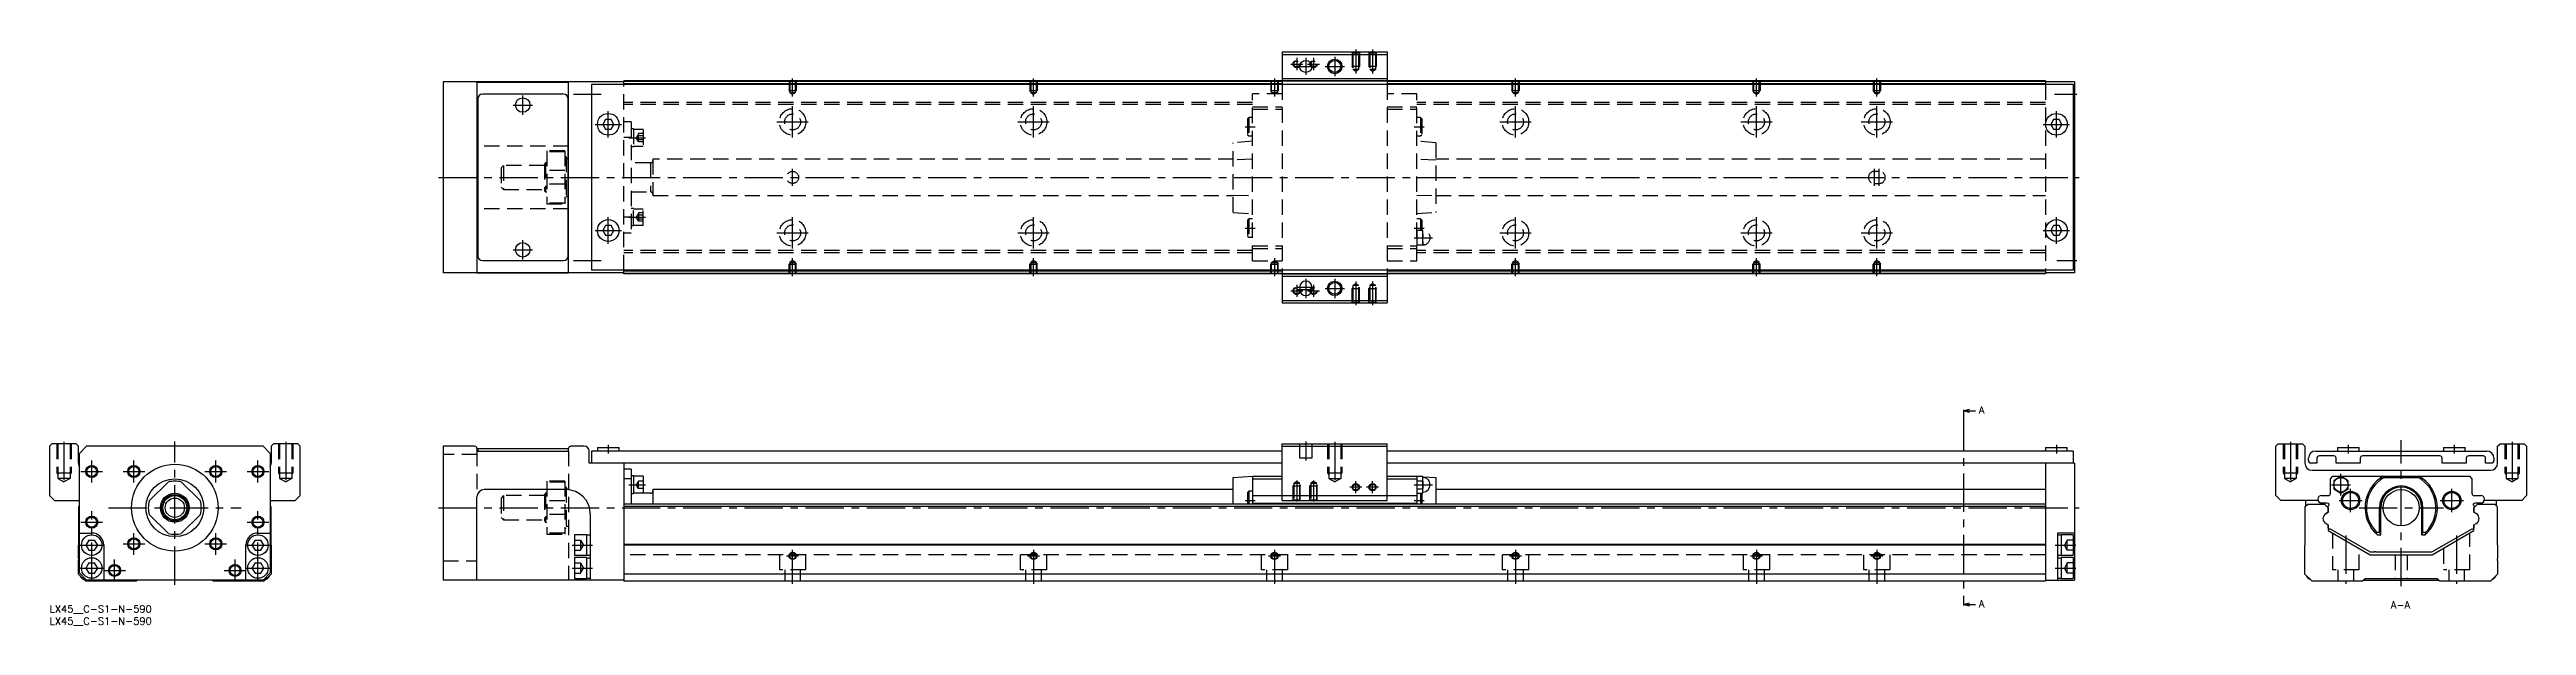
# Model space of a CAD drawing. Extents: x 0 to 1028, y -8 to 230.
import ezdxf

# ---------------------------------------------------------------- set-up
doc = ezdxf.new("R2010")
doc.units = 0
doc.header["$LTSCALE"] = 0.5
doc.linetypes.add('CENTER', pattern=[50.8, 31.75, -6.35, 6.35, -6.35])
doc.linetypes.add('DASHED', pattern=[19.05, 12.7, -6.35])
for name, color, linetype in [('MSM_CENTER', 1, 'CENTER'), ('MSM_CONTINUOUS', 7, 'CONTINUOUS'), ('MSM_DASHED', 4, 'DASHED'), ('MSM_NARROW', 5, 'CONTINUOUS'), ('MSM_PART_NUMBER', 7, 'CONTINUOUS')]:
    doc.layers.add(name, color=color, linetype=linetype)
doc.styles.get("Standard").update_dxf_attribs({"font": 'txt.shx', "height": 3, "bigfont": 'bigfont.shx'})

# ---------------------------------------------------------------- blocks, each defined once
blk = doc.blocks.new('*U2')
at = {"layer": 'MSM_PART_NUMBER'}
blk.add_text('LX45__C-S1-N-590', height=3, dxfattribs=at).set_placement((0, -3))
blk = doc.blocks.new('*U3')
at = {"layer": 'MSM_PART_NUMBER'}
blk.add_text('LX45__C-S1-N-590', height=3, dxfattribs=at).set_placement((0, -8))

msp = doc.modelspace()

# ---------------------------------------------------------------- linework, layer by layer
at = {"layer": 'MSM_CENTER'}
for p, q in [((517.6, 226.9), (517.6, 221.9)), ((521.4, 226.9), (521.4, 219.9)), ((524.6, 226.9), (524.6, 221.9)), ((533.4, 227.4), (533.4, 219.4)), ((542.1, 230.4), (542.1, 220.5)), ((549.1, 230.4), (549.1, 220.5)), ((308.4, 210.9), (308.4, 218.4)), ((408.4, 210.9), (408.4, 218.4)), ((508.4, 218.4), (508.4, 210.9)), ((515.1, 224.4), (520.1, 224.4)), ((517.9, 223.4), (524.9, 223.4)), ((522.1, 224.4), (527.1, 224.4)), ((529.4, 223.4), (537.4, 223.4)), ((608.4, 210.9), (608.4, 218.4)), ((708.4, 210.9), (708.4, 218.4)), ((758.4, 210.9), (758.4, 218.4)), ((192.4, 207.4), (200.4, 207.4)), ((196.4, 203.4), (196.4, 211.4)), ((217.4, 211.9), (228.9, 211.9)), ((308.4, 193.9), (308.4, 206.9)), ((408.4, 193.9), (408.4, 206.9)), ((608.4, 193.9), (608.4, 206.9)), ((708.4, 193.9), (708.4, 206.9)), ((758.4, 193.9), (758.4, 206.9)), ((832.1, 211.9), (841.4, 211.9)), ((226.4, 199.4), (237.4, 199.4)), ((231.9, 193.9), (231.9, 204.9)), ((301.9, 200.4), (314.9, 200.4)), ((401.9, 200.4), (414.9, 200.4)), ((496.2, 198.4), (500.3, 198.4)), ((566.4, 198.4), (570.5, 198.4)), ((601.9, 200.4), (614.9, 200.4)), ((701.9, 200.4), (714.9, 200.4)), ((751.9, 200.4), (764.9, 200.4)), ((827.4, 199.4), (838.4, 199.4)), ((832.9, 193.9), (832.9, 204.9)), ((240.4, 193.8), (247.4, 193.8)), ((161.4, 177.4), (842.4, 177.4)), ((308.4, 173.9), (308.4, 180.9)), ((757.4, 173.9), (757.4, 180.9)), ((759.4, 173.9), (759.4, 180.9)), ((226.4, 155.4), (237.4, 155.4)), ((231.9, 149.9), (231.9, 160.9)), ((240.4, 160.9), (247.4, 160.9)), ((301.9, 154.4), (314.9, 154.4)), ((308.4, 147.9), (308.4, 160.9)), ((401.9, 154.4), (414.9, 154.4)), ((408.4, 147.9), (408.4, 160.9)), ((496.2, 156.4), (500.3, 156.4)), ((566.4, 156.4), (570.5, 156.4)), ((601.9, 154.4), (614.9, 154.4)), ((608.4, 147.9), (608.4, 160.9)), ((701.9, 154.4), (714.9, 154.4)), ((708.4, 147.9), (708.4, 160.9)), ((751.9, 154.4), (764.9, 154.4)), ((758.4, 147.9), (758.4, 160.9)), ((827.4, 155.4), (838.4, 155.4)), ((832.9, 149.9), (832.9, 160.9)), ((192.4, 147.4), (200.4, 147.4)), ((196.4, 143.4), (196.4, 151.4)), ((566.4, 152.4), (574, 152.4)), ((217.4, 142.9), (228.9, 142.9)), ((308.4, 136.4), (308.4, 143.9)), ((408.4, 136.4), (408.4, 143.9)), ((508.4, 143.9), (508.4, 136.4)), ((521.4, 135.4), (521.4, 127.4)), ((533.4, 135.4), (533.4, 127.4)), ((542.1, 134.3), (542.1, 124.4)), ((549.1, 134.3), (549.1, 124.4)), ((608.4, 136.4), (608.4, 143.9)), ((708.4, 136.4), (708.4, 143.9)), ((758.4, 136.4), (758.4, 143.9)), ((833.1, 142.9), (841.4, 142.9)), ((515.1, 130.4), (520.1, 130.4)), ((517.6, 132.9), (517.6, 127.9)), ((517.9, 131.9), (524.9, 131.9)), ((517.9, 130.9), (524.9, 130.9)), ((522.1, 130.4), (527.1, 130.4)), ((524.6, 132.9), (524.6, 127.9)), ((529.4, 131.4), (537.4, 131.4)), ((794.3, 80.1), (794.3, 0.9)), ((6, 67.8), (6, 50.2)), ((52, 8.5), (52, 68)), ((98, 67.8), (98, 50.2)), ((196.4, 65.1), (196.4, 65)), ((231.9, 66.5), (231.9, 63)), ((521.4, 68), (521.4, 60)), ((533.4, 67.8), (533.4, 50.2)), ((832.9, 66.5), (832.9, 63)), ((930, 67.8), (930, 50.2)), ((954, 66.5), (954, 63)), ((976, 8), (976, 68.5)), ((998, 66.5), (998, 63)), ((1022, 67.8), (1022, 50.2)), ((13, 55.5), (22, 55.5)), ((17.5, 51), (17.5, 60)), ((30.5, 55.5), (39.5, 55.5)), ((35, 51), (35, 60)), ((64.5, 55.5), (73.5, 55.5)), ((69, 51), (69, 60)), ((82, 55.5), (91, 55.5)), ((86.5, 51), (86.5, 60)), ((517.6, 51.8), (517.6, 43.1)), ((524.6, 51.8), (524.6, 43.1)), ((542.1, 46.5), (542.1, 51.5)), ((549.1, 46.5), (549.1, 51.5)), ((951, 45.5), (951, 54.5)), ((240.4, 50), (247.4, 50)), ((496.2, 43.5), (500.3, 43.5)), ((544.6, 49), (539.6, 49)), ((551.6, 49), (546.6, 49)), ((566.4, 50), (574, 50)), ((566.4, 43.5), (570.5, 43.5)), ((947, 50), (955, 50)), ((950.2, 43.5), (959.8, 43.5)), ((955, 38.7), (955, 48.3)), ((992.2, 43.5), (1001.8, 43.5)), ((997, 38.7), (997, 48.3)), ((13, 34.5), (22, 34.5)), ((17.5, 10.2), (17.5, 39)), ((24.5, 40.5), (79.5, 40.5)), ((82, 34.5), (91, 34.5)), ((86.5, 10.2), (86.5, 39)), ((161.4, 40.5), (842.4, 40.5)), ((958.5, 40.5), (993.5, 40.5)), ((12.2, 25), (22.8, 25)), ((30.5, 25.5), (39.5, 25.5)), ((35, 21), (35, 30)), ((64.5, 25.5), (73.5, 25.5)), ((69, 21), (69, 30)), ((81.2, 25), (91.8, 25)), ((216.9, 25), (225.4, 25)), ((308.4, 9), (308.4, 23)), ((408.4, 23), (408.4, 9)), ((508.4, 23), (508.4, 9)), ((608.4, 23), (608.4, 9)), ((708.4, 23), (708.4, 9)), ((758.4, 23), (758.4, 9)), ((832.4, 25), (840.9, 25)), ((953, 29), (953, 9)), ((999, 29), (999, 9)), ((12.2, 15.5), (22.8, 15.5)), ((22.5, 14.5), (31.5, 14.5)), ((27, 10), (27, 19)), ((72.5, 14.5), (81.5, 14.5)), ((77, 10), (77, 19)), ((81.2, 15.5), (91.8, 15.5)), ((216.9, 15.5), (225.4, 15.5)), ((305.9, 20.5), (310.9, 20.5)), ((405.9, 20.5), (410.9, 20.5)), ((505.9, 20.5), (510.9, 20.5)), ((605.9, 20.5), (610.9, 20.5)), ((705.9, 20.5), (710.9, 20.5)), ((755.9, 20.5), (760.9, 20.5)), ((832.4, 15.5), (840.9, 15.5))]:
    msp.add_line(p, q, dxfattribs=at)
at = {"layer": 'MSM_CONTINUOUS'}
for p, q in [((511.6, 229.4), (511.6, 215.9)), ((511.6, 229.4), (555.1, 229.4)), ((511.6, 228.4), (555.1, 228.4)), ((555.1, 229.4), (555.1, 215.9)), ((163.4, 217), (163.4, 137.8)), ((238.4, 217), (163.4, 217)), ((177.4, 216.8), (177.4, 137.9)), ((215.4, 216.8), (177.4, 216.8)), ((215.4, 137.9), (215.4, 216.8)), ((238.4, 215.9), (238.4, 217.4)), ((828.4, 217.4), (238.4, 217.4)), ((511.6, 217.2), (238.4, 217.2)), ((511.6, 216.2), (238.4, 216.2)), ((511.6, 218.4), (555.1, 218.4)), ((511.6, 217.4), (555.1, 217.4)), ((828.4, 217.2), (555.1, 217.2)), ((828.4, 216.2), (555.1, 216.2)), ((828.4, 217.4), (828.4, 215.9)), ((840.4, 217), (828.4, 217)), ((840.4, 217), (840.4, 137.8)), ((177.7, 207.5), (177.4, 207.5)), ((177.7, 209.9), (177.7, 144.9)), ((213.3, 211.9), (179.7, 211.9)), ((215.3, 144.9), (215.3, 209.9)), ((224.9, 215.9), (224.9, 138.9)), ((839.9, 215.9), (224.9, 215.9)), ((839.9, 215.9), (839.9, 138.9)), ((177.7, 203), (177.4, 203)), ((230.7, 201.4), (229.6, 199.4)), ((229.6, 199.4), (230.7, 197.4)), ((233.1, 201.4), (230.7, 201.4)), ((230.7, 197.4), (233.1, 197.4)), ((234.2, 199.4), (233.1, 201.4)), ((233.1, 197.4), (234.2, 199.4)), ((831.7, 201.4), (830.6, 199.4)), ((830.6, 199.4), (831.7, 197.4)), ((834.1, 201.4), (831.7, 201.4)), ((831.7, 197.4), (834.1, 197.4)), ((835.2, 199.4), (834.1, 201.4)), ((834.1, 197.4), (835.2, 199.4)), ((177.7, 190.4), (177.4, 190.4)), ((215.4, 190.4), (215.3, 190.4)), ((215.4, 185.1), (215.3, 185.1)), ((215.3, 169.6), (215.4, 169.6)), ((177.7, 164.4), (177.4, 164.4)), ((215.4, 164.4), (215.3, 164.4)), ((230.7, 157.4), (229.6, 155.4)), ((229.6, 155.4), (230.7, 153.4)), ((233.1, 157.4), (230.7, 157.4)), ((234.2, 155.4), (233.1, 157.4)), ((233.1, 153.4), (234.2, 155.4)), ((831.7, 157.4), (830.6, 155.4)), ((830.6, 155.4), (831.7, 153.4)), ((834.1, 157.4), (831.7, 157.4)), ((835.2, 155.4), (834.1, 157.4)), ((834.1, 153.4), (835.2, 155.4)), ((177.7, 151.8), (177.4, 151.8)), ((177.4, 147.3), (177.7, 147.3)), ((215.4, 151.8), (215.3, 151.8)), ((230.7, 153.4), (233.1, 153.4)), ((831.7, 153.4), (834.1, 153.4)), ((238.4, 137.8), (163.4, 137.8)), ((177.4, 137.9), (215.4, 137.9)), ((179.7, 142.9), (213.3, 142.9)), ((839.9, 138.9), (224.9, 138.9)), ((238.4, 137.4), (238.4, 138.9)), ((511.6, 138.6), (238.4, 138.6)), ((511.6, 137.6), (238.4, 137.6)), ((828.4, 137.4), (238.4, 137.4)), ((511.6, 138.9), (511.6, 125.4)), ((511.6, 137.4), (555.1, 137.4)), ((511.6, 136.4), (555.1, 136.4)), ((555.1, 138.9), (555.1, 125.4)), ((828.4, 138.6), (555.1, 138.6)), ((828.4, 137.6), (555.1, 137.6)), ((828.4, 138.9), (828.4, 137.4)), ((840.4, 137.8), (828.4, 137.8)), ((511.6, 126.4), (555.1, 126.4)), ((511.6, 125.4), (555.1, 125.4)), ((518.9, 131.9), (518.9, 130.9)), ((523.9, 130.9), (523.9, 131.9)), ((794.3, 80.6), (796.8, 81.3)), ((794.3, 81.1), (794.3, 80.1)), ((794.3, 80.6), (799.3, 80.6)), ((796.8, 80), (794.3, 80.6)), ((1, 67), (0, 66)), ((0, 66), (0, 45.5)), ((11, 67), (1, 67)), ((12, 66), (11, 67)), ((12, 59), (12, 66)), ((15.4, 66), (12.4, 63)), ((12.4, 13.5), (12.4, 63)), ((88.6, 66), (15.4, 66)), ((91.6, 63), (88.6, 66)), ((91.6, 63), (91.6, 13.5)), ((93, 67), (92, 66)), ((92, 66), (92, 59)), ((103, 67), (93, 67)), ((104, 66), (103, 67)), ((104, 45.5), (104, 66)), ((163.4, 66), (163.4, 10.5)), ((176.4, 66), (163.4, 66)), ((177.4, 65), (177.4, 64)), ((177.4, 64), (215.4, 64)), ((177.7, 65), (215.3, 65)), ((177.7, 65), (177.7, 64)), ((193.4, 65.1), (199.4, 65.1)), ((193.4, 65.1), (193.4, 65)), ((199.4, 65), (199.4, 65.1)), ((215.3, 65), (215.3, 64)), ((215.4, 64), (215.4, 65)), ((221.9, 66), (216.4, 66)), ((223.9, 59), (223.9, 64)), ((224.9, 64), (224.9, 59)), ((511.6, 64), (224.9, 64)), ((227.4, 65.5), (227.4, 64)), ((227.4, 65.5), (236.4, 65.5)), ((236.4, 64), (236.4, 65.5)), ((511.6, 67), (555.1, 67)), ((511.6, 43.5), (511.6, 67)), ((511.6, 66), (555.1, 66)), ((555.1, 43.5), (555.1, 67)), ((839.9, 64), (555.1, 64)), ((828.4, 65.5), (828.4, 64)), ((828.4, 65.5), (837.4, 65.5)), ((837.4, 64), (837.4, 65.5)), ((839.9, 64), (839.9, 59)), ((924, 66), (925, 67)), ((924, 45.5), (924, 66)), ((925, 67), (935, 67)), ((935, 67), (936, 66)), ((936, 66), (936, 59)), ((940.5, 64), (1011.5, 64)), ((948, 62), (942, 62)), ((949.5, 65.5), (958.5, 65.5)), ((949.5, 65.5), (949.5, 64)), ((958.5, 64), (958.5, 65.5)), ((992, 62), (960, 62)), ((993.5, 65.5), (1002.5, 65.5)), ((993.5, 65.5), (993.5, 64)), ((1002.5, 64), (1002.5, 65.5)), ((1010, 62), (1004, 62)), ((1016, 66), (1017, 67)), ((1016, 59), (1016, 66)), ((1017, 67), (1027, 67)), ((1027, 67), (1028, 66)), ((1028, 66), (1028, 45.5)), ((511.6, 59), (223.9, 59)), ((238.4, 59), (238.4, 10)), ((241.4, 56.5), (238.4, 56.5)), ((241.4, 52.5), (238.4, 52.5)), ((241.4, 56.5), (241.4, 42)), ((242.4, 53.7), (241.4, 53.7)), ((242.4, 53.7), (242.4, 46.4)), ((246.4, 53.5), (242.4, 53.5)), ((246.4, 53.5), (246.4, 46.5)), ((491.3, 53), (499.3, 53.5)), ((491.3, 42), (491.3, 53)), ((499.3, 53.5), (511.6, 53.5)), ((499.3, 53.5), (499.3, 42)), ((499.3, 52.5), (511.6, 52.5)), ((840.4, 59), (555.1, 59)), ((555.1, 53.5), (567.4, 53.5)), ((555.1, 52.5), (567.4, 52.5)), ((567.4, 53.5), (568, 53.5)), ((567.6, 53.5), (567.4, 53)), ((567.4, 53.5), (567.4, 42)), ((567.5, 52.4), (567.4, 52.6)), ((567.6, 53.5), (569.9, 53.5)), ((567.6, 51.7), (569.9, 51.7)), ((570, 53), (569.9, 53.5)), ((570, 53.3), (575.4, 53)), ((570, 47), (570, 53)), ((575.4, 53), (575.4, 42)), ((828.4, 59), (828.4, 10)), ((840.4, 59), (840.4, 10.5)), ((937.5, 60), (937.5, 61)), ((941, 59), (938.5, 59)), ((939, 56), (1013, 56)), ((941, 61), (941, 59)), ((946.6, 52.5), (947.6, 53.5)), ((946.6, 46.5), (946.6, 52.5)), ((947.6, 53.5), (1004.3, 53.5)), ((951, 53.5), (948, 51.7)), ((948, 51.7), (948, 48.3)), ((949, 59), (949, 61)), ((959, 59), (949, 59)), ((954, 51.7), (951, 53.5)), ((954, 48.3), (954, 51.7)), ((959, 61), (959, 59)), ((968.5, 53.5), (968.7, 53)), ((968.7, 53), (983.2, 53)), ((983.2, 53), (983.5, 53.5)), ((993, 59), (993, 61)), ((1003, 59), (993, 59)), ((1003, 61), (1003, 59)), ((1004.3, 53.5), (1005.3, 52.5)), ((1005.3, 52.5), (1005.3, 46.5)), ((1011, 59), (1011, 61)), ((1013.5, 59), (1011, 59)), ((1014.5, 61), (1014.5, 60)), ((0, 45.5), (2, 43.5)), ((2, 43.5), (12.4, 43.5)), ((12.2, 41), (12.4, 41.2)), ((41.4, 43.3), (49.2, 51.1)), ((54.8, 51.1), (62.6, 43.3)), ((91.6, 43.5), (102, 43.5)), ((91.6, 41.2), (91.8, 41)), ((102, 43.5), (104, 45.5)), ((177.4, 10.5), (177.4, 45)), ((214.4, 48), (180.4, 48)), ((828.4, 42), (238.4, 42)), ((241.4, 46.4), (242.4, 46.4)), ((249.4, 46.5), (242.4, 46.5)), ((250.4, 48), (250.4, 42)), ((491.3, 48), (250.4, 48)), ((497.7, 47.3), (497.2, 46.8)), ((497.2, 46.8), (497.2, 42)), ((499.3, 47.3), (497.7, 47.3)), ((497.7, 47.3), (497.7, 42)), ((499.3, 45.5), (567.4, 45.5)), ((499.3, 42.4), (567.4, 42.4)), ((511.6, 43.5), (555.1, 43.5)), ((567.4, 47), (567.6, 46.5)), ((567.6, 48.3), (569.9, 48.3)), ((567.6, 46.5), (569.9, 46.5)), ((569, 46.5), (569, 42)), ((569.5, 46.5), (569.5, 42)), ((569.9, 46.5), (570, 47)), ((828.4, 48), (575.4, 48)), ((926, 43.5), (924, 45.5)), ((941.4, 43.5), (926, 43.5)), ((936.2, 41), (937.2, 42)), ((936.4, 41.2), (936.4, 43.5)), ((937.2, 42), (944.2, 42)), ((942.9, 45.5), (945.6, 45.5)), ((945.2, 42.4), (942.9, 42.4)), ((944.2, 42), (945.7, 40.5)), ((945.7, 40.6), (945.7, 41.2)), ((948, 48.3), (951, 46.5)), ((951, 46.5), (954, 48.3)), ((1006.2, 40.5), (1007.7, 42)), ((1006.3, 45.5), (1009, 45.5)), ((1006.3, 41.2), (1006.3, 40.6)), ((1009, 42.4), (1006.7, 42.4)), ((1007.7, 42), (1014.8, 42)), ((1026, 43.5), (1010.5, 43.5)), ((1014.8, 42), (1015.8, 41)), ((1015.6, 41.2), (1015.6, 43.5)), ((1028, 45.5), (1026, 43.5)), ((12.2, 25.2), (12.2, 41)), ((49.2, 29.9), (41.4, 37.7)), ((62.6, 37.7), (54.8, 29.9)), ((91.8, 41), (91.8, 25.2)), ((224.4, 38), (224.4, 10.5)), ((828.4, 41), (238.4, 41)), ((936.2, 25.2), (936.2, 41)), ((945.7, 38.6), (944.8, 38.1)), ((944.8, 33.9), (945.7, 33.4)), ((945.7, 40.5), (945.7, 38.6)), ((945.7, 33.4), (945.7, 31)), ((945.7, 31), (963.1, 21)), ((946.7, 31.6), (946.5, 31.6)), ((963.3, 22), (946.7, 31.6)), ((967, 30.4), (967, 40.5)), ((967.5, 29.2), (967.5, 40.5)), ((984.5, 29.2), (984.5, 40.5)), ((985, 30.4), (985, 40.5)), ((1005.3, 31.6), (988.6, 22)), ((988.9, 21), (1006.2, 31)), ((1005.5, 31.6), (1005.3, 31.6)), ((1006.3, 40.6), (1006.2, 40.5)), ((1006.2, 40.5), (1006.2, 38.6)), ((1006.2, 38.6), (1006.2, 40.5)), ((1007.1, 38.1), (1006.2, 38.6)), ((1006.2, 33.4), (1007.1, 33.9)), ((1006.2, 33.4), (1006.2, 32.1)), ((1006.2, 31), (1006.2, 33.4)), ((1015.8, 41), (1015.8, 25.2)), ((12, 25), (12.2, 25.2)), ((12, 19.4), (12, 25)), ((12.4, 30), (17.5, 30)), ((16.3, 27.1), (15, 25)), ((15, 25), (16.3, 22.9)), ((16.3, 27.1), (18.7, 27.1)), ((16.3, 22.9), (18.7, 22.9)), ((20, 25), (18.7, 27.1)), ((18.7, 22.9), (20, 25)), ((22.5, 25), (22.5, 10.5)), ((81.5, 10.5), (81.5, 25)), ((85.3, 27.1), (84, 25)), ((84, 25), (85.3, 22.9)), ((85.3, 27.1), (87.7, 27.1)), ((85.3, 22.9), (87.7, 22.9)), ((86.5, 30), (91.6, 30)), ((89, 25), (87.7, 27.1)), ((87.7, 22.9), (89, 25)), ((91.8, 25.2), (92, 25)), ((92, 25), (92, 13)), ((222.9, 29.2), (217.9, 29.2)), ((217.9, 29.2), (217.9, 20.8)), ((217.9, 20.8), (222.9, 20.8)), ((224.4, 29.1), (222.9, 29.1)), ((222.9, 29.2), (222.9, 20.8)), ((222.9, 20.8), (224.4, 20.8)), ((828.4, 25.2), (238.4, 25.2)), ((828.4, 25), (238.4, 25)), ((833.4, 30), (833.4, 10.5)), ((840.4, 30), (833.4, 30)), ((834.9, 29.1), (833.4, 29.1)), ((833.4, 20.8), (834.9, 20.8)), ((839.9, 29.2), (834.9, 29.2)), ((834.9, 29.2), (834.9, 20.8)), ((834.9, 20.8), (839.9, 20.8)), ((839.9, 29.2), (839.9, 20.8)), ((936, 25), (936.2, 25.2)), ((936, 13), (936, 25)), ((963.1, 21), (988.9, 21)), ((964.8, 22), (963.3, 22)), ((965.6, 30.4), (967, 30.4)), ((988.6, 22), (965.6, 22)), ((966.1, 29.2), (967.5, 29.2)), ((967.5, 29.2), (967, 30.4)), ((985, 30.4), (984.5, 29.2)), ((984.5, 29.2), (985.9, 29.2)), ((985, 30.4), (986.3, 30.4)), ((1015.8, 25.2), (1016, 25)), ((1016, 25), (1016, 19.4)), ((12, 13), (12, 18.6)), ((15, 10), (12, 13)), ((15.4, 10.5), (12.4, 13.5)), ((16.3, 17.6), (15, 15.5)), ((15, 15.5), (16.3, 13.4)), ((88.6, 10.5), (15.4, 10.5)), ((16.3, 17.6), (18.7, 17.6)), ((16.3, 13.4), (18.7, 13.4)), ((20, 15.5), (18.7, 17.6)), ((18.7, 13.4), (20, 15.5)), ((36.5, 10.5), (36, 10)), ((68, 10), (67.5, 10.5)), ((85.3, 17.6), (84, 15.5)), ((84, 15.5), (85.3, 13.4)), ((85.3, 17.6), (87.7, 17.6)), ((85.3, 13.4), (87.7, 13.4)), ((89, 15.5), (87.7, 17.6)), ((87.7, 13.4), (89, 15.5)), ((91.6, 13.5), (88.6, 10.5)), ((92, 13), (89, 10)), ((238.4, 10.5), (163.4, 10.5)), ((222.9, 19.8), (217.9, 19.8)), ((217.9, 19.8), (217.9, 11.2)), ((217.9, 11.2), (222.9, 11.2)), ((222.9, 19.8), (222.9, 11.2)), ((224.4, 19.6), (222.9, 19.6)), ((222.9, 11.3), (224.4, 11.3)), ((828.4, 13), (238.4, 13)), ((828.4, 10.5), (840.4, 10.5)), ((834.9, 19.6), (833.4, 19.6)), ((833.4, 11.3), (834.9, 11.3)), ((839.9, 19.8), (834.9, 19.8)), ((834.9, 19.8), (834.9, 11.2)), ((834.9, 11.2), (839.9, 11.2)), ((839.9, 19.8), (839.9, 11.2)), ((939, 10), (936, 13)), ((961, 11), (960, 10)), ((960.5, 10.5), (991.5, 10.5)), ((991, 11), (961, 11)), ((992, 10), (991, 11)), ((1016, 13), (1013, 10)), ((1016, 18.6), (1016, 13)), ((36, 10), (15, 10)), ((89, 10), (68, 10)), ((828.4, 10), (238.4, 10)), ((794.3, 0.4), (796.8, 1)), ((794.3, 0.9), (794.3, -0.1)), ((794.3, 0.4), (799.3, 0.4)), ((796.8, -0.3), (794.3, 0.4)), ((960, 10), (939, 10)), ((1013, 10), (992, 10))]:
    msp.add_line(p, q, dxfattribs=at)
for centre, radius in [((521.4, 223.4), 2.5), ((533.4, 223.4), 2.46), ((196.4, 207.4), 3), ((231.9, 199.4), 4.5), ((832.9, 199.4), 4.5), ((231.9, 155.4), 4.5), ((832.9, 155.4), 4.5), ((196.4, 147.4), 3), ((533.4, 131.4), 2.46), ((17.5, 55.5), 2.07), ((35, 55.5), 2.07), ((52, 40.5), 18), ((52, 40.5), 12), ((69, 55.5), 2.07), ((86.5, 55.5), 2.07), ((951, 50), 3), ((52, 40.5), 6), ((52, 40.5), 5.5), ((52, 40.5), 5), ((52, 40.5), 4), ((542.1, 49), 1.23), ((549.1, 49), 1.23), ((955, 43.5), 3.8), ((955, 43.5), 3.3), ((976, 40.5), 7.5), ((997, 43.5), 3.8), ((997, 43.5), 3.3), ((17.5, 34.5), 2.07), ((86.5, 34.5), 2.07), ((17.5, 25), 4.25), ((35, 25.5), 2.07), ((69, 25.5), 2.07), ((86.5, 25), 4.25), ((308.4, 20.5), 1.23), ((408.4, 20.5), 1.23), ((508.4, 20.5), 1.23), ((608.4, 20.5), 1.23), ((708.4, 20.5), 1.23), ((758.4, 20.5), 1.23), ((17.5, 15.5), 4.25), ((27, 14.5), 2.07), ((77, 14.5), 2.07), ((86.5, 15.5), 4.25)]:
    msp.add_circle(centre, radius, dxfattribs=at)
for centre, radius, start, end in [((179.7, 209.9), 2, 90, 180), ((213.3, 209.9), 2, 0, 90), ((179.7, 144.9), 2, 180, 270), ((213.3, 144.9), 2, 270, 0), ((521.4, 131.9), 2.5, 0, 180), ((521.4, 130.9), 2.5, 180, 0), ((176.4, 65), 1, 0, 90), ((216.4, 65), 1, 90.3138, 180), ((221.9, 64), 2.03, 0.8442, 89.1558), ((940.5, 61), 3, 90, 180), ((942, 61), 1, 90, 180), ((948, 61), 1, 0, 90), ((960, 61), 1, 90, 180), ((992, 61), 1, 0, 90), ((1004, 61), 1, 90, 180), ((1010, 61), 1, 0, 90), ((1011.5, 61), 3, 0, 90), ((15, 59), 3, 180, 209.9252), ((52, 40.5), 11, 75.2726, 104.7274), ((89, 59), 3, 330.0724, 0), ((570.8, 52.6), 3.31, 164.2277, 179.4294), ((570.8, 52.6), 3.31, 180.5738, 195.7691), ((580.3, 49.9), 12.9, 172.0306, 179.7562), ((566.7, 52.6), 3.31, 0.5738, 15.7691), ((566.7, 52.6), 3.31, 344.2277, 359.4294), ((557.1, 49.9), 13, 0.2719, 7.9413), ((570, 50), 3, 270, 90), ((939, 59), 3, 180, 270), ((938.5, 60), 1, 180, 270), ((976, 40.5), 15, 119.9264, 228.7639), ((976, 40.5), 14.4, 120.051, 224.1514), ((976, 40.5), 14.4, 315.8486, 59.949), ((976, 40.5), 15, 311.2361, 60.0736), ((1013, 59), 3, 270, 0), ((1013.5, 60), 1, 270, 0), ((52, 40.5), 11, 165.2726, 194.7274), ((52, 40.5), 11, 345.2726, 14.7274), ((180.4, 45), 3, 90, 180), ((214.4, 38), 10, 0, 90), ((249.4, 47.5), 1, 270, 0), ((580.9, 50.1), 13.5, 180.407, 187.8062), ((570.8, 47.4), 3.31, 164.2277, 179.4294), ((570.8, 47.4), 3.31, 180.5738, 195.7691), ((556.6, 50.1), 13.5, 352.1938, 359.593), ((566.7, 47.4), 3.31, 0.5738, 15.7691), ((566.7, 47.4), 3.31, 344.2277, 359.4294), ((942.9, 44), 1.55, 90, 270), ((945.2, 41.4), 1, 30.0919, 90), ((945.6, 46.5), 1, 270, 0), ((946.5, 41.2), 0.8, 118.7489, 180), ((976, 40.5), 9, 0, 180), ((976, 40.5), 8.5, 0, 180), ((1006.3, 46.5), 1, 180, 270), ((1006.7, 41.4), 1, 90, 149.9081), ((1005.5, 41.2), 0.8, 0, 61.2511), ((1009, 44), 1.55, 270, 90), ((946.1, 35.8), 2.6, 120, 176.5893), ((946.1, 36.2), 2.6, 183.4107, 240), ((946.5, 32.4), 0.8, 200.3641, 270), ((1005.5, 32.4), 0.8, 270, 339.6276), ((1005.8, 35.8), 2.6, 3.4107, 60), ((1005.8, 36.2), 2.6, 300, 356.5893), ((17.5, 25), 5, 0, 90), ((52, 40.5), 11, 255.2726, 284.7274), ((86.5, 25), 5, 90, 180), ((965.2, 21.7), 0.5, 36.8699, 143.1301), ((978.2, 34.6), 13.3, 198.3686, 204.03), ((973.7, 34.6), 13.3, 335.9851, 341.6163), ((11.7, 19), 0.5, 306.8699, 53.1301), ((15.4, 13.5), 3, 201.8151, 248.1849), ((88.6, 13.5), 3, 291.8137, 338.1863), ((939.4, 13.5), 3, 201.8137, 248.1863), ((1012.6, 13.5), 3, 291.8151, 338.1849), ((1016.3, 19), 0.5, 126.8699, 233.1301)]:
    msp.add_arc(centre, radius, start, end, dxfattribs=at)
at = {"layer": 'MSM_DASHED'}
for p, q in [((540.6, 229.4), (540.9, 229.1)), ((540.6, 229.4), (540.6, 223.4)), ((540.9, 229.1), (540.9, 222.2)), ((540.9, 229.1), (543.4, 229.1)), ((543.4, 229.1), (543.6, 229.4)), ((543.4, 222.2), (543.4, 229.1)), ((543.6, 229.4), (543.6, 223.4)), ((547.6, 229.4), (547.9, 229.1)), ((547.6, 229.4), (547.6, 223.4)), ((547.9, 229.1), (547.9, 222.2)), ((547.9, 229.1), (550.4, 229.1)), ((550.4, 229.1), (550.6, 229.4)), ((550.4, 222.2), (550.4, 229.1)), ((550.6, 229.4), (550.6, 223.4)), ((177.4, 216.8), (177.4, 217)), ((306.9, 217.4), (306.9, 213.4)), ((307.2, 217.4), (307.2, 212.6)), ((309.6, 212.6), (309.6, 217.4)), ((309.9, 217.4), (309.9, 213.4)), ((406.9, 217.4), (406.9, 213.4)), ((407.2, 217.4), (407.2, 212.6)), ((409.6, 212.6), (409.6, 217.4)), ((409.9, 217.4), (409.9, 213.4)), ((506.9, 217.4), (506.9, 213.4)), ((507.2, 212.6), (507.2, 217.4)), ((509.6, 217.4), (509.6, 212.6)), ((509.9, 217.4), (509.9, 213.4)), ((555.1, 217.4), (511.6, 217.4)), ((543.6, 223.4), (540.6, 223.4)), ((540.9, 222.9), (540.6, 223.4)), ((540.9, 222.2), (542.1, 221.5)), ((540.9, 222.2), (543.4, 222.2)), ((542.1, 221.5), (543.4, 222.2)), ((543.4, 222.9), (543.6, 223.4)), ((550.6, 223.4), (547.6, 223.4)), ((547.9, 222.9), (547.6, 223.4)), ((547.9, 222.2), (549.1, 221.5)), ((547.9, 222.2), (550.4, 222.2)), ((549.1, 221.5), (550.4, 222.2)), ((550.4, 222.9), (550.6, 223.4)), ((606.9, 217.4), (606.9, 213.4)), ((607.2, 217.4), (607.2, 212.6)), ((609.6, 212.6), (609.6, 217.4)), ((609.9, 217.4), (609.9, 213.4)), ((706.9, 217.4), (706.9, 213.4)), ((707.2, 217.4), (707.2, 212.6)), ((709.6, 212.6), (709.6, 217.4)), ((709.9, 217.4), (709.9, 213.4)), ((756.9, 217.4), (756.9, 213.4)), ((757.2, 217.4), (757.2, 212.6)), ((759.6, 212.6), (759.6, 217.4)), ((759.9, 217.4), (759.9, 213.4)), ((238.4, 138.9), (238.4, 215.9)), ((499.3, 208.5), (238.4, 208.5)), ((499.3, 207.6), (238.4, 207.6)), ((306.9, 213.4), (309.9, 213.4)), ((307.2, 212.9), (306.9, 213.4)), ((307.2, 212.6), (308.4, 211.9)), ((307.2, 212.6), (309.6, 212.6)), ((308.4, 211.9), (309.6, 212.6)), ((309.6, 212.9), (309.9, 213.4)), ((406.9, 213.4), (409.9, 213.4)), ((407.2, 212.9), (406.9, 213.4)), ((407.2, 212.6), (409.6, 212.6)), ((407.2, 212.6), (408.4, 211.9)), ((408.4, 211.9), (409.6, 212.6)), ((409.6, 212.9), (409.9, 213.4)), ((511.6, 212), (499.3, 212)), ((499.3, 142.8), (499.3, 212)), ((499.3, 206.7), (511.6, 206.7)), ((499.3, 205.7), (511.6, 205.7)), ((506.9, 213.4), (509.9, 213.4)), ((507.2, 212.9), (506.9, 213.4)), ((507.2, 212.6), (509.6, 212.6)), ((508.4, 211.9), (507.2, 212.6)), ((509.6, 212.6), (508.4, 211.9)), ((509.6, 212.9), (509.9, 213.4)), ((511.6, 215.9), (511.6, 138.9)), ((555.1, 215.9), (555.1, 138.9)), ((567.4, 212), (555.1, 212)), ((555.1, 206.7), (567.4, 206.7)), ((555.1, 205.7), (567.4, 205.7)), ((567.4, 142.8), (567.4, 212)), ((828.4, 208.5), (567.4, 208.5)), ((828.4, 207.6), (567.4, 207.6)), ((606.9, 213.4), (609.9, 213.4)), ((607.2, 212.9), (606.9, 213.4)), ((607.2, 212.6), (609.6, 212.6)), ((607.2, 212.6), (608.4, 211.9)), ((608.4, 211.9), (609.6, 212.6)), ((609.6, 212.9), (609.9, 213.4)), ((706.9, 213.4), (709.9, 213.4)), ((707.2, 212.9), (706.9, 213.4)), ((707.2, 212.6), (709.6, 212.6)), ((707.2, 212.6), (708.4, 211.9)), ((708.4, 211.9), (709.6, 212.6)), ((709.6, 212.9), (709.9, 213.4)), ((756.9, 213.4), (759.9, 213.4)), ((757.2, 212.9), (756.9, 213.4)), ((757.2, 212.6), (759.6, 212.6)), ((757.2, 212.6), (758.4, 211.9)), ((758.4, 211.9), (759.6, 212.6)), ((759.6, 212.9), (759.9, 213.4)), ((828.4, 215.9), (828.4, 138.9)), ((241.4, 200.4), (238.4, 200.4)), ((241.4, 200.4), (241.4, 154.4)), ((242.4, 197.5), (241.4, 197.5)), ((242.4, 197.5), (242.4, 190.2)), ((246.4, 197.3), (242.4, 197.3)), ((244.4, 195.3), (243.5, 193.8)), ((244.4, 192.1), (244.4, 195.6)), ((246.4, 195.6), (244.4, 195.6)), ((246.4, 197.3), (246.4, 190.3)), ((497.7, 202.2), (497.2, 201.7)), ((497.2, 201.7), (497.2, 195.1)), ((497.7, 202.2), (497.7, 194.6)), ((499.3, 202.2), (497.7, 202.2)), ((569, 202.2), (567.4, 202.2)), ((569, 202.2), (569, 194.6)), ((569.5, 201.7), (569, 202.2)), ((569.5, 201.7), (569.5, 195.1)), ((215.3, 190.4), (177.7, 190.4)), ((206.4, 188.4), (206.4, 166.4)), ((213.9, 188.4), (206.4, 188.4)), ((213.9, 188), (206.4, 188)), ((213.9, 188.4), (213.9, 166.4)), ((214.4, 185.9), (213.9, 185.9)), ((214.4, 185.9), (214.4, 168.9)), ((215.3, 185.1), (214.4, 185.1)), ((241.4, 193.9), (238.4, 193.9)), ((241.4, 190.2), (242.4, 190.2)), ((242.4, 190.3), (246.4, 190.3)), ((244.4, 192.3), (243.5, 193.8)), ((246.4, 194.7), (244.4, 194.7)), ((246.4, 193), (244.4, 193)), ((246.4, 192.1), (244.4, 192.1)), ((499.3, 192.4), (491.3, 191.8)), ((491.3, 162.9), (491.3, 191.8)), ((497.2, 195.1), (497.7, 194.6)), ((497.7, 194.6), (499.3, 194.6)), ((567.4, 194.6), (569, 194.6)), ((575.4, 191.8), (567.4, 192.4)), ((569, 194.6), (569.5, 195.1)), ((575.4, 191.8), (575.4, 162.9)), ((188.4, 182.4), (187.4, 181.4)), ((187.4, 181.4), (187.4, 173.4)), ((188.4, 182.4), (188.4, 172.4)), ((205.4, 182.4), (188.4, 182.4)), ((205.9, 183.4), (205.4, 182.9)), ((205.4, 182.9), (205.4, 171.9)), ((205.9, 183.4), (205.9, 171.4)), ((206.4, 183.4), (205.9, 183.4)), ((213.9, 180.2), (206.4, 180.2)), ((249.4, 183.4), (241.4, 183.4)), ((249.4, 183.4), (249.4, 171.4)), ((250.4, 184.9), (250.4, 169.9)), ((491.3, 184.9), (250.4, 184.9)), ((499.3, 184.9), (491.3, 184.6)), ((575.4, 184.6), (567.4, 184.9)), ((828.4, 184.9), (575.4, 184.9)), ((759.4, 179.9), (757.4, 179.9)), ((757.4, 174.9), (759.4, 174.9)), ((187.4, 173.4), (188.4, 172.4)), ((188.4, 172.4), (205.4, 172.4)), ((205.4, 171.9), (205.9, 171.4)), ((205.9, 171.4), (206.4, 171.4)), ((213.9, 174.6), (206.4, 174.6)), ((213.9, 166.7), (206.4, 166.7)), ((206.4, 166.4), (213.9, 166.4)), ((213.9, 168.9), (214.4, 168.9)), ((214.4, 169.6), (215.3, 169.6)), ((241.4, 171.4), (249.4, 171.4)), ((241.4, 164.6), (242.4, 164.6)), ((242.4, 157.3), (242.4, 164.6)), ((250.4, 169.9), (491.3, 169.9)), ((491.3, 170.1), (499.3, 169.9)), ((567.4, 169.9), (575.4, 170.1)), ((575.4, 169.9), (828.4, 169.9)), ((215.3, 164.4), (177.7, 164.4)), ((241.4, 160.9), (238.4, 160.9)), ((238.4, 154.4), (241.4, 154.4)), ((242.4, 157.3), (241.4, 157.3)), ((242.4, 164.4), (246.4, 164.4)), ((246.4, 157.4), (242.4, 157.4)), ((244.4, 162.4), (243.5, 160.9)), ((244.4, 159.4), (243.5, 160.9)), ((244.4, 162.7), (244.4, 159.2)), ((246.4, 162.7), (244.4, 162.7)), ((246.4, 161.8), (244.4, 161.8)), ((246.4, 160.1), (244.4, 160.1)), ((246.4, 159.2), (244.4, 159.2)), ((246.4, 157.4), (246.4, 164.4)), ((491.3, 162.9), (499.3, 162.4)), ((497.7, 160.2), (497.2, 159.7)), ((497.2, 159.7), (497.2, 153.1)), ((497.7, 160.2), (497.7, 152.6)), ((499.3, 160.2), (497.7, 160.2)), ((567.4, 162.4), (575.4, 162.9)), ((569, 160.2), (567.4, 160.2)), ((570, 155.4), (567.4, 155.4)), ((569.5, 159.7), (569, 160.2)), ((569, 160.2), (569, 155.4)), ((569.5, 159.7), (569.5, 155.4)), ((570, 149.4), (570, 155.4)), ((499.3, 147.1), (238.4, 147.1)), ((499.3, 146.2), (238.4, 146.2)), ((497.2, 153.1), (497.7, 152.6)), ((497.7, 152.6), (499.3, 152.6)), ((499.3, 149), (511.6, 149)), ((499.3, 148), (511.6, 148)), ((555.1, 149), (567.4, 149)), ((555.1, 148), (567.4, 148)), ((567.4, 149.4), (570, 149.4)), ((828.4, 147.1), (567.4, 147.1)), ((828.4, 146.2), (567.4, 146.2)), ((567.6, 152.4), (569.9, 152.4)), ((177.4, 137.9), (177.4, 137.8)), ((307.2, 141.8), (306.9, 141.4)), ((306.9, 137.4), (306.9, 141.4)), ((306.9, 141.4), (309.9, 141.4)), ((308.4, 142.9), (307.2, 142.2)), ((307.2, 142.2), (307.2, 137.4)), ((307.2, 142.2), (309.6, 142.2)), ((309.6, 142.2), (308.4, 142.9)), ((309.6, 137.4), (309.6, 142.2)), ((309.6, 141.8), (309.9, 141.4)), ((309.9, 137.4), (309.9, 141.4)), ((407.2, 141.8), (406.9, 141.4)), ((406.9, 141.4), (409.9, 141.4)), ((406.9, 137.4), (406.9, 141.4)), ((408.4, 142.9), (407.2, 142.2)), ((407.2, 142.2), (409.6, 142.2)), ((407.2, 142.2), (407.2, 137.4)), ((409.6, 142.2), (408.4, 142.9)), ((409.6, 137.4), (409.6, 142.2)), ((409.6, 141.8), (409.9, 141.4)), ((409.9, 137.4), (409.9, 141.4)), ((499.3, 142.8), (511.6, 142.8)), ((507.2, 141.8), (506.9, 141.4)), ((506.9, 141.4), (509.9, 141.4)), ((506.9, 137.4), (506.9, 141.4)), ((507.2, 142.2), (508.4, 142.9)), ((507.2, 142.2), (509.6, 142.2)), ((507.2, 137.4), (507.2, 142.2)), ((508.4, 142.9), (509.6, 142.2)), ((509.6, 142.2), (509.6, 137.4)), ((509.6, 141.8), (509.9, 141.4)), ((509.9, 137.4), (509.9, 141.4)), ((555.1, 137.4), (511.6, 137.4)), ((555.1, 142.8), (567.4, 142.8)), ((607.2, 141.8), (606.9, 141.4)), ((606.9, 141.4), (609.9, 141.4)), ((606.9, 137.4), (606.9, 141.4)), ((608.4, 142.9), (607.2, 142.2)), ((607.2, 142.2), (609.6, 142.2)), ((607.2, 142.2), (607.2, 137.4)), ((609.6, 142.2), (608.4, 142.9)), ((609.6, 137.4), (609.6, 142.2)), ((609.6, 141.8), (609.9, 141.4)), ((609.9, 137.4), (609.9, 141.4)), ((707.2, 141.8), (706.9, 141.4)), ((706.9, 141.4), (709.9, 141.4)), ((706.9, 137.4), (706.9, 141.4)), ((708.4, 142.9), (707.2, 142.2)), ((707.2, 142.2), (709.6, 142.2)), ((707.2, 142.2), (707.2, 137.4)), ((709.6, 142.2), (708.4, 142.9)), ((709.6, 137.4), (709.6, 142.2)), ((709.6, 141.8), (709.9, 141.4)), ((709.9, 137.4), (709.9, 141.4)), ((757.2, 141.8), (756.9, 141.4)), ((756.9, 141.4), (759.9, 141.4)), ((756.9, 137.4), (756.9, 141.4)), ((758.4, 142.9), (757.2, 142.2)), ((757.2, 142.2), (759.6, 142.2)), ((757.2, 142.2), (757.2, 137.4)), ((759.6, 142.2), (758.4, 142.9)), ((759.6, 137.4), (759.6, 142.2)), ((759.6, 141.8), (759.9, 141.4)), ((759.9, 137.4), (759.9, 141.4)), ((540.9, 131.8), (540.6, 131.4)), ((540.6, 125.4), (540.6, 131.4)), ((540.6, 131.4), (543.6, 131.4)), ((540.9, 125.6), (540.6, 125.4)), ((542.1, 133.3), (540.9, 132.6)), ((540.9, 132.6), (540.9, 125.6)), ((543.4, 132.6), (540.9, 132.6)), ((543.4, 125.6), (540.9, 125.6)), ((543.4, 132.6), (542.1, 133.3)), ((543.4, 125.6), (543.4, 132.6)), ((543.4, 131.8), (543.6, 131.4)), ((543.6, 125.4), (543.4, 125.6)), ((543.6, 125.4), (543.6, 131.4)), ((547.9, 131.8), (547.6, 131.4)), ((547.6, 125.4), (547.6, 131.4)), ((547.6, 131.4), (550.6, 131.4)), ((547.9, 125.6), (547.6, 125.4)), ((549.1, 133.3), (547.9, 132.6)), ((547.9, 132.6), (547.9, 125.6)), ((550.4, 132.6), (547.9, 132.6)), ((550.4, 125.6), (547.9, 125.6)), ((550.4, 132.6), (549.1, 133.3)), ((550.4, 125.6), (550.4, 132.6)), ((550.4, 131.8), (550.6, 131.4)), ((550.6, 125.4), (550.4, 125.6)), ((550.6, 125.4), (550.6, 131.4)), ((3, 67), (3, 55)), ((3.5, 67), (3.5, 52.6)), ((8.5, 67), (8.5, 52.6)), ((9, 67), (9, 55)), ((95, 67), (95, 55)), ((95.5, 67), (95.5, 52.6)), ((100.5, 67), (100.5, 52.6)), ((101, 67), (101, 55)), ((177.4, 62.5), (163.4, 62.5)), ((177.4, 64), (177.4, 45)), ((215.4, 64), (215.4, 10.5)), ((518.9, 61), (518.9, 67)), ((523.9, 67), (523.9, 61)), ((530.4, 67), (530.4, 55)), ((530.9, 67), (530.9, 52.6)), ((535.9, 67), (535.9, 52.6)), ((536.4, 67), (536.4, 55)), ((927, 67), (927, 55)), ((927.5, 67), (927.5, 52.6)), ((932.4, 67), (932.4, 52.6)), ((933, 67), (933, 55)), ((954, 65.5), (954, 63)), ((998, 65.5), (998, 63)), ((1019, 67), (1019, 55)), ((1019.5, 67), (1019.5, 52.6)), ((1024.4, 67), (1024.4, 52.6)), ((1025, 67), (1025, 55)), ((3, 55), (9, 55)), ((3, 55), (3.5, 54.1)), ((8.5, 52.6), (3.5, 52.6)), ((3.5, 52.6), (6, 51.2)), ((8.5, 52.6), (6, 51.2)), ((9, 55), (8.5, 54.1)), ((95, 55), (101, 55)), ((95, 55), (95.5, 54.1)), ((100.5, 52.6), (95.5, 52.6)), ((95.5, 52.6), (98, 51.2)), ((100.5, 52.6), (98, 51.2)), ((101, 55), (100.5, 54.1)), ((206.4, 51.5), (206.4, 29.5)), ((213.9, 51.5), (206.4, 51.5)), ((213.9, 51.5), (213.9, 29.5)), ((244.4, 51.5), (243.5, 50)), ((244.4, 48.5), (244.4, 51.5)), ((246.4, 51.5), (244.4, 51.5)), ((517.6, 51.4), (516.4, 50.7)), ((518.9, 50.7), (517.6, 51.4)), ((523.9, 61), (518.9, 61)), ((524.6, 51.4), (523.4, 50.7)), ((525.9, 50.7), (524.6, 51.4)), ((530.4, 55), (536.4, 55)), ((530.4, 55), (530.9, 54.1)), ((530.9, 52.6), (535.9, 52.6)), ((530.9, 52.6), (533.4, 51.2)), ((535.9, 52.6), (533.4, 51.2)), ((536.4, 55), (535.9, 54.1)), ((927, 55), (933, 55)), ((927, 55), (927.5, 54.1)), ((932.4, 52.6), (927.5, 52.6)), ((927.5, 52.6), (930, 51.2)), ((932.4, 52.6), (930, 51.2)), ((933, 55), (932.4, 54.1)), ((1019, 55), (1025, 55)), ((1019, 55), (1019.5, 54.1)), ((1019.5, 52.6), (1024.4, 52.6)), ((1019.5, 52.6), (1022, 51.2)), ((1024.4, 52.6), (1022, 51.2)), ((1025, 55), (1024.4, 54.1)), ((188.4, 45.5), (187.4, 44.5)), ((187.4, 44.5), (187.4, 36.5)), ((188.4, 45.5), (188.4, 35.5)), ((205.4, 45.5), (188.4, 45.5)), ((205.9, 46.5), (205.4, 46)), ((205.4, 46), (205.4, 35)), ((205.9, 46.5), (205.9, 34.5)), ((206.4, 46.5), (205.9, 46.5)), ((213.9, 51.1), (206.4, 51.1)), ((213.9, 43.3), (206.4, 43.3)), ((214.4, 49), (213.9, 49)), ((214.4, 49), (214.4, 32)), ((215.4, 48.2), (214.4, 48.2)), ((244.4, 48.5), (243.5, 50)), ((244.4, 50), (246.4, 50)), ((246.4, 48.5), (244.4, 48.5)), ((516.4, 50), (516.1, 49.5)), ((516.1, 43.5), (516.1, 49.5)), ((516.1, 49.5), (519.1, 49.5)), ((516.4, 43.8), (516.1, 43.5)), ((516.4, 50.7), (516.4, 43.8)), ((516.4, 50.7), (518.9, 50.7)), ((516.4, 43.8), (518.9, 43.8)), ((518.9, 43.8), (518.9, 50.7)), ((518.9, 50), (519.1, 49.5)), ((519.1, 43.5), (518.9, 43.8)), ((519.1, 43.5), (519.1, 49.5)), ((523.4, 50), (523.1, 49.5)), ((523.1, 43.5), (523.1, 49.5)), ((523.1, 49.5), (526.1, 49.5)), ((523.4, 43.8), (523.1, 43.5)), ((523.4, 50.7), (525.9, 50.7)), ((523.4, 50.7), (523.4, 43.8)), ((523.4, 43.8), (525.9, 43.8)), ((525.9, 43.8), (525.9, 50.7)), ((525.9, 50), (526.1, 49.5)), ((526.1, 43.5), (525.9, 43.8)), ((526.1, 43.5), (526.1, 49.5)), ((187.4, 36.5), (188.4, 35.5)), ((188.4, 35.5), (205.4, 35.5)), ((205.4, 35), (205.9, 34.5)), ((205.9, 34.5), (206.4, 34.5)), ((213.9, 37.7), (206.4, 37.7)), ((213.9, 32), (214.4, 32)), ((214.4, 32.8), (215.4, 32.8)), ((944.8, 38.1), (945.7, 38.6)), ((945.7, 40.5), (945.7, 40.6)), ((945.7, 38.6), (945.7, 40.5)), ((945.7, 32.1), (945.7, 33.4)), ((1006.2, 38.6), (1007.1, 38.1)), ((213.9, 29.9), (206.4, 29.9)), ((206.4, 29.5), (213.9, 29.5)), ((217.9, 27.1), (220.4, 27.1)), ((217.9, 25), (220.4, 25)), ((217.9, 22.9), (220.4, 22.9)), ((220.4, 27.1), (220.4, 22.9)), ((220.4, 27.1), (221.6, 25)), ((220.4, 22.9), (221.6, 25)), ((828.4, 21), (238.4, 21)), ((302.9, 21), (302.9, 14.7)), ((313.9, 14.7), (313.9, 21)), ((402.9, 21), (402.9, 14.7)), ((413.9, 14.7), (413.9, 21)), ((502.9, 21), (502.9, 14.7)), ((513.9, 14.7), (513.9, 21)), ((602.9, 21), (602.9, 14.7)), ((613.9, 14.7), (613.9, 21)), ((702.9, 21), (702.9, 14.7)), ((713.9, 14.7), (713.9, 21)), ((752.9, 21), (752.9, 14.7)), ((763.9, 14.7), (763.9, 21)), ((837.4, 27.1), (836.2, 25)), ((837.4, 22.9), (836.2, 25)), ((837.4, 22.9), (837.4, 27.1)), ((839.9, 27.1), (837.4, 27.1)), ((837.4, 25), (839.9, 25)), ((839.9, 22.9), (837.4, 22.9)), ((947.5, 30), (947.5, 14.7)), ((958.5, 14.7), (958.5, 23.6)), ((973.5, 21), (973.5, 11)), ((978.5, 21), (978.5, 11)), ((993.5, 23.6), (993.5, 14.7)), ((1004.5, 14.7), (1004.5, 30)), ((163.4, 18.5), (177.4, 18.5)), ((217.9, 17.6), (220.4, 17.6)), ((217.9, 15.5), (220.4, 15.5)), ((217.9, 13.4), (220.4, 13.4)), ((220.4, 17.6), (220.4, 13.4)), ((220.4, 17.6), (221.6, 15.5)), ((220.4, 13.4), (221.6, 15.5)), ((313.9, 14.7), (302.9, 14.7)), ((305.1, 14.7), (305.1, 10)), ((311.7, 10), (311.7, 14.7)), ((413.9, 14.7), (402.9, 14.7)), ((405.1, 14.7), (405.1, 10)), ((411.7, 10), (411.7, 14.7)), ((513.9, 14.7), (502.9, 14.7)), ((505.1, 14.7), (505.1, 10)), ((511.7, 10), (511.7, 14.7)), ((613.9, 14.7), (602.9, 14.7)), ((605.1, 14.7), (605.1, 10)), ((611.7, 10), (611.7, 14.7)), ((713.9, 14.7), (702.9, 14.7)), ((705.1, 14.7), (705.1, 10)), ((711.7, 10), (711.7, 14.7)), ((763.9, 14.7), (752.9, 14.7)), ((755.1, 14.7), (755.1, 10)), ((761.7, 10), (761.7, 14.7)), ((837.4, 17.6), (836.2, 15.5)), ((837.4, 13.4), (836.2, 15.5)), ((837.4, 13.4), (837.4, 17.6)), ((839.9, 17.6), (837.4, 17.6)), ((837.4, 15.5), (839.9, 15.5)), ((839.9, 13.4), (837.4, 13.4)), ((958.5, 14.7), (947.5, 14.7)), ((949.7, 14.7), (949.7, 10)), ((956.3, 10), (956.3, 14.7)), ((1004.5, 14.7), (993.5, 14.7)), ((995.7, 14.7), (995.7, 10)), ((1002.3, 10), (1002.3, 14.7))]:
    msp.add_line(p, q, dxfattribs=at)
for centre, radius in [((517.6, 224.4), 1.5), ((517.6, 224.4), 1.23), ((524.6, 224.4), 1.5), ((524.6, 224.4), 1.23), ((308.4, 200.4), 5.5), ((408.4, 200.4), 5.5), ((608.4, 200.4), 5.5), ((708.4, 200.4), 5.5), ((758.4, 200.4), 5.5), ((308.4, 200.4), 3.3), ((408.4, 200.4), 3.3), ((608.4, 200.4), 3.3), ((708.4, 200.4), 3.3), ((758.4, 200.4), 3.3), ((308.4, 177.4), 2.5), ((308.4, 154.4), 5.5), ((308.4, 154.4), 3.3), ((408.4, 154.4), 5.5), ((408.4, 154.4), 3.3), ((608.4, 154.4), 5.5), ((608.4, 154.4), 3.3), ((708.4, 154.4), 5.5), ((708.4, 154.4), 3.3), ((758.4, 154.4), 5.5), ((758.4, 154.4), 3.3), ((517.6, 130.4), 1.5), ((517.6, 130.4), 1.23), ((524.6, 130.4), 1.5), ((524.6, 130.4), 1.23)]:
    msp.add_circle(centre, radius, dxfattribs=at)
for centre, radius, start, end in [((249.4, 184.4), 1, 270, 0), ((757.4, 177.4), 2.5, 90, 270), ((759.4, 177.4), 2.5, 270, 90), ((249.4, 170.4), 1, 0, 90), ((577.1, 153.8), 9.69, 170.8086, 179.713), ((560.3, 153.8), 9.7, 0.2886, 9.1898), ((570, 152.4), 3, 270, 90), ((577.1, 153.9), 9.7, 180.2886, 189.1898), ((577.1, 150.8), 9.69, 170.8086, 179.713), ((577.1, 150.9), 9.7, 180.2886, 189.1898), ((560.4, 153.9), 9.69, 350.8086, 359.713), ((560.3, 150.8), 9.7, 0.2886, 9.1898), ((560.4, 150.9), 9.69, 350.8086, 359.713)]:
    msp.add_arc(centre, radius, start, end, dxfattribs=at)
at = {"layer": 'MSM_NARROW'}
for centre, radius in [((533.4, 223.4), 3), ((533.4, 131.4), 3), ((17.5, 55.5), 2.5), ((35, 55.5), 2.5), ((69, 55.5), 2.5), ((86.5, 55.5), 2.5), ((542.1, 49), 1.5), ((549.1, 49), 1.5), ((17.5, 34.5), 2.5), ((86.5, 34.5), 2.5), ((35, 25.5), 2.5), ((69, 25.5), 2.5), ((308.4, 20.5), 1.5), ((408.4, 20.5), 1.5), ((508.4, 20.5), 1.5), ((608.4, 20.5), 1.5), ((708.4, 20.5), 1.5), ((758.4, 20.5), 1.5), ((27, 14.5), 2.5), ((77, 14.5), 2.5)]:
    msp.add_circle(centre, radius, dxfattribs=at)

# ---------------------------------------------------------------- block references
at = {"layer": 'MSM_CONTINUOUS'}
for name in ['*U2', '*U3']:
    msp.add_blockref(name, (0, 0), dxfattribs=at)

# ---------------------------------------------------------------- texts
at = {"layer": 'MSM_PART_NUMBER'}
for s, p in [('A', (800.7, 79.5)), ('A', (800.7, -0.8)), ('A-A', (971.7, -1.3))]:
    msp.add_text(s, height=3, dxfattribs=at).set_placement(p)

doc.saveas('drawing.dxf')
